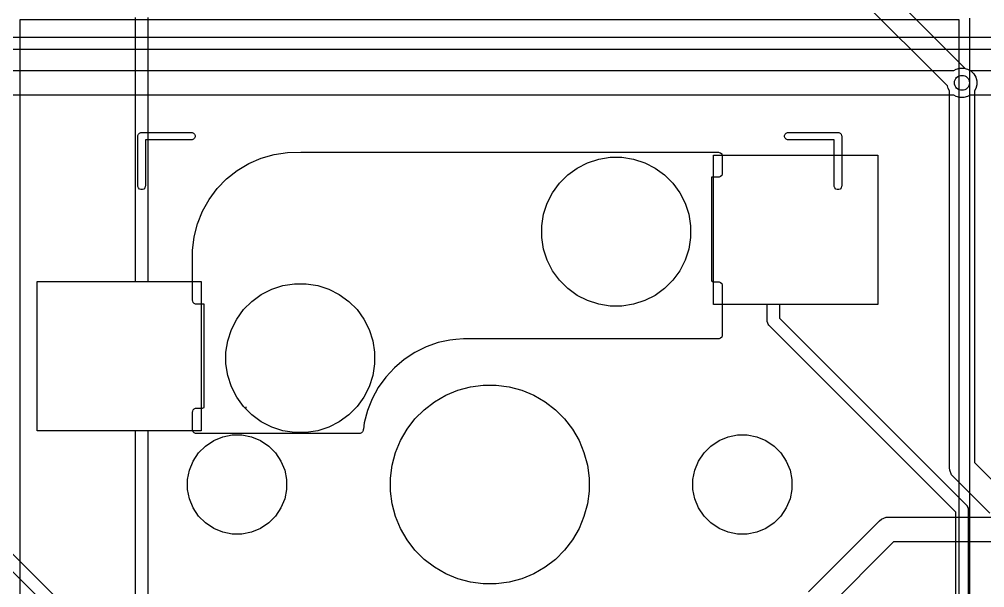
# Model space of a CAD drawing. Header units: millimetres. Extents: x 14 to 286, y -133 to -45.
# Drawn here: x 238.61 to 258.02, y -78.21 to -66.79 of the extents above; entities that cross this region are included whole.
import ezdxf

# ---------------------------------------------------------------- set-up
doc = ezdxf.new("R2010")
doc.units = ezdxf.units.MM
for name, color, linetype, true_color in [('B.Cu', 153, 'CONTINUOUS', 0x4d7fc4), ('B.Mask', 4, 'CONTINUOUS', 0x02ffee), ('B.Paste', 132, 'CONTINUOUS', 0x00c2c2), ('B.Silkscreen', 31, 'CONTINUOUS', 0xe8b2a7), ('F.Cu', 13, 'CONTINUOUS', 0xc83434), ('F.Mask', 201, 'CONTINUOUS', 0xd864ff), ('F.Silkscreen', 41, 'CONTINUOUS', 0xf2eda1), ('User.Drawings', 9, 'CONTINUOUS', 0xc2c2c2)]:
    doc.layers.add(name, color=color, linetype=linetype, true_color=true_color)

msp = doc.modelspace()

# ---------------------------------------------------------------- linework, layer by layer
at = {"layer": 'B.Cu', "linetype": 'CONTINUOUS'}
for p, q in [((254.3131, -64.471546), (257.619429, -67.777875)), ((257.265875, -68.131429), (253.886323, -64.751877)), ((240.94, -71.7333), (240.94, -66.755077)), ((241.19, -66.755077), (241.19, -71.7333)), ((257.619429, -67.777875), (257.671905, -67.791936)), ((257.671905, -67.791936), (257.739728, -67.831094)), ((257.739728, -67.831094), (257.795106, -67.886472)), ((257.795106, -67.886472), (257.834264, -67.954295)), ((257.834264, -67.954295), (257.854533, -68.029942)), ((257.854533, -68.108258), (257.834264, -68.183905)), ((257.854533, -68.029942), (257.854533, -68.108258)), ((257.279936, -68.183905), (257.265875, -68.131429)), ((257.3071, -68.230953), (257.279936, -68.183905)), ((257.3071, -75.804), (257.3071, -68.230953)), ((257.834264, -68.183905), (257.8071, -68.230953)), ((257.8071, -68.230953), (257.8071, -75.700446)), ((252.565, -72.52), (252.565, -69.52)), ((252.565, -69.52), (255.865, -69.52)), ((255.865, -69.52), (255.865, -72.52)), ((240.94, -72.06), (240.94, -71.7333)), ((241.19, -71.7333), (241.19, -72.06)), ((238.965, -75.06), (238.965, -72.06)), ((238.965, -72.06), (240.94, -72.06)), ((241.19, -72.06), (242.265, -72.06)), ((242.265, -72.06), (242.265, -75.06)), ((253.64, -72.52), (252.565, -72.52)), ((253.64, -72.8467), (253.64, -72.52)), ((255.865, -72.52), (253.89, -72.52)), ((253.89, -72.52), (253.89, -72.794923)), ((253.642402, -72.871086), (253.64, -72.8467)), ((253.642402, -72.871087), (253.642402, -72.871086)), ((253.645967, -72.879694), (253.642402, -72.871087)), ((253.661066, -72.916146), (253.645967, -72.879694)), ((253.661071, -72.916151), (253.661066, -72.916146)), ((253.676612, -72.935088), (253.661071, -72.916151)), ((257.434, -76.692476), (253.676612, -72.935088)), ((253.89, -72.794923), (257.647388, -76.552311)), ((240.94, -75.06), (238.965, -75.06)), ((240.94, -90.633223), (240.94, -75.06)), ((242.265, -75.06), (241.19, -75.06)), ((241.19, -75.06), (241.19, -90.685)), ((257.311904, -75.852773), (257.3071, -75.804)), ((257.349233, -75.942893), (257.311904, -75.852773)), ((257.8071, -75.700446), (258.542377, -76.435724)), ((257.349237, -75.942897), (257.349233, -75.942893)), ((257.380323, -75.980777), (257.349237, -75.942897)), ((258.1156, -76.716053), (257.380323, -75.980777)), ((237.5324, -76.597323), (239.460166, -78.525089)), ((257.647388, -76.552311), (257.662933, -76.571253)), ((257.662933, -76.571253), (257.662934, -76.571254)), ((257.662934, -76.571254), (257.665937, -76.578504)), ((257.665937, -76.578504), (257.680018, -76.6125)), ((257.680018, -76.6125), (257.681598, -76.616314)), ((257.681598, -76.616314), (257.684, -76.6407)), ((257.684, -76.6407), (257.684, -78.687622)), ((239.283389, -78.701866), (237.319012, -76.737488)), ((257.434, -78.687622), (257.434, -76.692476))]:
    msp.add_line(p, q, dxfattribs=at)
at = {"layer": 'B.Cu'}
msp.add_circle((257.5571, -68.0691), 0.15, dxfattribs=at)
at = {"layer": 'B.Mask', "linetype": 'CONTINUOUS'}
for p, q in [((249.821252, -69.78104), (250.030975, -69.674181)), ((250.030975, -69.674181), (250.254832, -69.601445)), ((250.254832, -69.601445), (250.487311, -69.564624)), ((250.487311, -69.564624), (250.722689, -69.564624)), ((250.722689, -69.564624), (250.955168, -69.601445)), ((250.955168, -69.601445), (251.179025, -69.674181)), ((251.179025, -69.674181), (251.388748, -69.78104)), ((252.565, -72.52), (252.565, -69.52)), ((252.565, -69.52), (255.865, -69.52)), ((255.865, -69.52), (255.865, -72.52)), ((249.630828, -69.919391), (249.821252, -69.78104)), ((251.388748, -69.78104), (251.579172, -69.919391)), ((249.464391, -70.085828), (249.630828, -69.919391)), ((251.579172, -69.919391), (251.745609, -70.085828)), ((249.32604, -70.276252), (249.464391, -70.085828)), ((251.745609, -70.085828), (251.88396, -70.276252)), ((249.219181, -70.485975), (249.32604, -70.276252)), ((251.88396, -70.276252), (251.990819, -70.485975)), ((249.146445, -70.709832), (249.219181, -70.485975)), ((251.990819, -70.485975), (252.063555, -70.709832)), ((249.109624, -70.942311), (249.146445, -70.709832)), ((252.063555, -70.709832), (252.100376, -70.942311)), ((249.109624, -71.177689), (249.109624, -70.942311)), ((252.100376, -70.942311), (252.100376, -71.177689)), ((249.146445, -71.410168), (249.109624, -71.177689)), ((252.100376, -71.177689), (252.063555, -71.410168)), ((249.219181, -71.634025), (249.146445, -71.410168)), ((252.063555, -71.410168), (251.990819, -71.634025)), ((249.32604, -71.843748), (249.219181, -71.634025)), ((251.990819, -71.634025), (251.88396, -71.843748)), ((249.464391, -72.034172), (249.32604, -71.843748)), ((251.88396, -71.843748), (251.745609, -72.034172)), ((238.965, -75.06), (238.965, -72.06)), ((238.965, -72.06), (242.265, -72.06)), ((242.265, -72.06), (242.265, -75.06)), ((243.680975, -72.214181), (243.904832, -72.141445)), ((243.904832, -72.141445), (244.137311, -72.104624)), ((244.137311, -72.104624), (244.372689, -72.104624)), ((244.372689, -72.104624), (244.605168, -72.141445)), ((244.605168, -72.141445), (244.829025, -72.214181)), ((249.630828, -72.200609), (249.464391, -72.034172)), ((249.821252, -72.33896), (249.630828, -72.200609)), ((251.579172, -72.200609), (251.388748, -72.33896)), ((251.745609, -72.034172), (251.579172, -72.200609)), ((243.280828, -72.459391), (243.471252, -72.32104)), ((243.471252, -72.32104), (243.680975, -72.214181)), ((244.829025, -72.214181), (245.038748, -72.32104)), ((245.038748, -72.32104), (245.229172, -72.459391)), ((250.030975, -72.445819), (249.821252, -72.33896)), ((251.388748, -72.33896), (251.179025, -72.445819)), ((243.114391, -72.625828), (243.280828, -72.459391)), ((245.229172, -72.459391), (245.395609, -72.625828)), ((250.254832, -72.518555), (250.030975, -72.445819)), ((250.487311, -72.555376), (250.254832, -72.518555)), ((250.722689, -72.555376), (250.487311, -72.555376)), ((250.955168, -72.518555), (250.722689, -72.555376)), ((251.179025, -72.445819), (250.955168, -72.518555)), ((255.865, -72.52), (252.565, -72.52)), ((242.97604, -72.816252), (243.114391, -72.625828)), ((245.395609, -72.625828), (245.53396, -72.816252)), ((242.869181, -73.025975), (242.97604, -72.816252)), ((245.53396, -72.816252), (245.640819, -73.025975)), ((242.796445, -73.249832), (242.869181, -73.025975)), ((245.640819, -73.025975), (245.713555, -73.249832)), ((242.759624, -73.482311), (242.796445, -73.249832)), ((245.713555, -73.249832), (245.750376, -73.482311)), ((242.759624, -73.717689), (242.759624, -73.482311)), ((245.750376, -73.482311), (245.750376, -73.717689)), ((242.796445, -73.950168), (242.759624, -73.717689)), ((245.750376, -73.717689), (245.713555, -73.950168)), ((242.869181, -74.174025), (242.796445, -73.950168)), ((245.713555, -73.950168), (245.640819, -74.174025)), ((242.97604, -74.383748), (242.869181, -74.174025)), ((245.640819, -74.174025), (245.53396, -74.383748)), ((247.180423, -74.346255), (247.422121, -74.24614)), ((247.422121, -74.24614), (247.674819, -74.178429)), ((247.674819, -74.178429), (247.934194, -74.144282)), ((247.934194, -74.144282), (248.195806, -74.144282)), ((248.195806, -74.144282), (248.455181, -74.178429)), ((248.455181, -74.178429), (248.707879, -74.24614)), ((248.707879, -74.24614), (248.949577, -74.346255)), ((243.114391, -74.574172), (242.97604, -74.383748)), ((245.53396, -74.383748), (245.395609, -74.574172)), ((246.746308, -74.63632), (246.95386, -74.477061)), ((246.95386, -74.477061), (247.180423, -74.346255)), ((248.949577, -74.346255), (249.17614, -74.477061)), ((249.17614, -74.477061), (249.383692, -74.63632)), ((243.280828, -74.740609), (243.114391, -74.574172)), ((245.395609, -74.574172), (245.229172, -74.740609)), ((246.56132, -74.821308), (246.746308, -74.63632)), ((249.383692, -74.63632), (249.56868, -74.821308)), ((243.471252, -74.87896), (243.280828, -74.740609)), ((243.680975, -74.985819), (243.471252, -74.87896)), ((245.038748, -74.87896), (244.829025, -74.985819)), ((245.229172, -74.740609), (245.038748, -74.87896)), ((246.402061, -75.02886), (246.56132, -74.821308)), ((249.56868, -74.821308), (249.727939, -75.02886)), ((242.265, -75.06), (238.965, -75.06)), ((243.904832, -75.058555), (243.680975, -74.985819)), ((244.137311, -75.095376), (243.904832, -75.058555)), ((244.372689, -75.095376), (244.137311, -75.095376)), ((244.605168, -75.058555), (244.372689, -75.095376)), ((244.829025, -74.985819), (244.605168, -75.058555)), ((246.271255, -75.255423), (246.402061, -75.02886)), ((249.727939, -75.02886), (249.858745, -75.255423)), ((242.350607, -75.36699), (242.513603, -75.258079)), ((242.513603, -75.258079), (242.694715, -75.18306)), ((242.694715, -75.18306), (242.886983, -75.144815)), ((242.886983, -75.144815), (243.083017, -75.144815)), ((243.083017, -75.144815), (243.275285, -75.18306)), ((243.275285, -75.18306), (243.456397, -75.258079)), ((243.456397, -75.258079), (243.619393, -75.36699)), ((246.17114, -75.497121), (246.271255, -75.255423)), ((249.858745, -75.255423), (249.95886, -75.497121)), ((252.510607, -75.36699), (252.673603, -75.258079)), ((252.673603, -75.258079), (252.854715, -75.18306)), ((252.854715, -75.18306), (253.046983, -75.144815)), ((253.046983, -75.144815), (253.243017, -75.144815)), ((253.243017, -75.144815), (253.435285, -75.18306)), ((253.435285, -75.18306), (253.616397, -75.258079)), ((253.616397, -75.258079), (253.779393, -75.36699)), ((242.21199, -75.505607), (242.350607, -75.36699)), ((243.619393, -75.36699), (243.75801, -75.505607)), ((246.103429, -75.749819), (246.17114, -75.497121)), ((249.95886, -75.497121), (250.026571, -75.749819)), ((252.37199, -75.505607), (252.510607, -75.36699)), ((253.779393, -75.36699), (253.91801, -75.505607)), ((242.02806, -75.849715), (242.103079, -75.668603)), ((242.103079, -75.668603), (242.21199, -75.505607)), ((243.75801, -75.505607), (243.866921, -75.668603)), ((243.866921, -75.668603), (243.94194, -75.849715)), ((252.18806, -75.849715), (252.263079, -75.668603)), ((252.263079, -75.668603), (252.37199, -75.505607)), ((253.91801, -75.505607), (254.026921, -75.668603)), ((254.026921, -75.668603), (254.10194, -75.849715)), ((241.989815, -76.041983), (242.02806, -75.849715)), ((243.94194, -75.849715), (243.980185, -76.041983)), ((246.069282, -76.009194), (246.103429, -75.749819)), ((250.026571, -75.749819), (250.060718, -76.009194)), ((252.149815, -76.041983), (252.18806, -75.849715)), ((254.10194, -75.849715), (254.140185, -76.041983)), ((241.989815, -76.238017), (241.989815, -76.041983)), ((243.980185, -76.041983), (243.980185, -76.238017)), ((246.069282, -76.270806), (246.069282, -76.009194)), ((250.060718, -76.009194), (250.060718, -76.270806)), ((252.149815, -76.238017), (252.149815, -76.041983)), ((254.140185, -76.041983), (254.140185, -76.238017)), ((242.02806, -76.430285), (241.989815, -76.238017)), ((243.980185, -76.238017), (243.94194, -76.430285)), ((246.103429, -76.530181), (246.069282, -76.270806)), ((250.060718, -76.270806), (250.026571, -76.530181)), ((252.18806, -76.430285), (252.149815, -76.238017)), ((254.140185, -76.238017), (254.10194, -76.430285)), ((242.103079, -76.611397), (242.02806, -76.430285)), ((243.94194, -76.430285), (243.866921, -76.611397)), ((252.263079, -76.611397), (252.18806, -76.430285)), ((254.10194, -76.430285), (254.026921, -76.611397)), ((242.21199, -76.774393), (242.103079, -76.611397)), ((243.866921, -76.611397), (243.75801, -76.774393)), ((246.17114, -76.782879), (246.103429, -76.530181)), ((250.026571, -76.530181), (249.95886, -76.782879)), ((252.37199, -76.774393), (252.263079, -76.611397)), ((254.026921, -76.611397), (253.91801, -76.774393)), ((242.350607, -76.91301), (242.21199, -76.774393)), ((243.75801, -76.774393), (243.619393, -76.91301)), ((246.271255, -77.024577), (246.17114, -76.782879)), ((249.95886, -76.782879), (249.858745, -77.024577)), ((252.510607, -76.91301), (252.37199, -76.774393)), ((253.91801, -76.774393), (253.779393, -76.91301)), ((242.513603, -77.021921), (242.350607, -76.91301)), ((242.694715, -77.09694), (242.513603, -77.021921)), ((243.456397, -77.021921), (243.275285, -77.09694)), ((243.619393, -76.91301), (243.456397, -77.021921)), ((246.402061, -77.25114), (246.271255, -77.024577)), ((249.858745, -77.024577), (249.727939, -77.25114)), ((252.673603, -77.021921), (252.510607, -76.91301)), ((252.854715, -77.09694), (252.673603, -77.021921)), ((253.616397, -77.021921), (253.435285, -77.09694)), ((253.779393, -76.91301), (253.616397, -77.021921)), ((242.886983, -77.135185), (242.694715, -77.09694)), ((243.083017, -77.135185), (242.886983, -77.135185)), ((243.275285, -77.09694), (243.083017, -77.135185)), ((253.046983, -77.135185), (252.854715, -77.09694)), ((253.243017, -77.135185), (253.046983, -77.135185)), ((253.435285, -77.09694), (253.243017, -77.135185)), ((246.56132, -77.458692), (246.402061, -77.25114)), ((249.727939, -77.25114), (249.56868, -77.458692)), ((246.746308, -77.64368), (246.56132, -77.458692)), ((249.56868, -77.458692), (249.383692, -77.64368)), ((246.95386, -77.802939), (246.746308, -77.64368)), ((247.180423, -77.933745), (246.95386, -77.802939)), ((249.17614, -77.802939), (248.949577, -77.933745)), ((249.383692, -77.64368), (249.17614, -77.802939)), ((247.422121, -78.03386), (247.180423, -77.933745)), ((248.949577, -77.933745), (248.707879, -78.03386)), ((247.674819, -78.101571), (247.422121, -78.03386)), ((247.934194, -78.135718), (247.674819, -78.101571)), ((248.195806, -78.135718), (247.934194, -78.135718)), ((248.455181, -78.101571), (248.195806, -78.135718)), ((248.707879, -78.03386), (248.455181, -78.101571))]:
    msp.add_line(p, q, dxfattribs=at)
at = {"layer": 'B.Paste', "linetype": 'CONTINUOUS'}
for p, q in [((252.565, -72.52), (252.565, -69.52)), ((252.565, -69.52), (255.865, -69.52)), ((255.865, -69.52), (255.865, -72.52)), ((238.965, -75.06), (238.965, -72.06)), ((238.965, -72.06), (242.265, -72.06)), ((242.265, -72.06), (242.265, -75.06)), ((255.865, -72.52), (252.565, -72.52)), ((242.265, -75.06), (238.965, -75.06))]:
    msp.add_line(p, q, dxfattribs=at)
at = {"layer": 'B.Silkscreen', "linetype": 'CONTINUOUS'}
for p, q in [((243.728184, -69.508943), (243.997027, -69.469303)), ((243.997027, -69.469303), (244.263167, -69.46518)), ((244.263167, -69.46518), (244.264999, -69.465)), ((244.264999, -69.465), (252.665, -69.465)), ((252.665, -69.465), (252.679632, -69.466441)), ((252.679632, -69.466441), (252.706668, -69.47764)), ((252.706668, -69.47764), (252.72736, -69.498332)), ((243.217392, -69.691206), (243.466815, -69.583335)), ((243.466815, -69.583335), (243.728184, -69.508943)), ((252.72736, -69.498332), (252.738559, -69.525368)), ((252.738559, -69.525368), (252.74, -69.54)), ((252.74, -69.54), (252.74, -69.89)), ((242.771177, -69.999461), (242.984183, -69.83071)), ((242.984183, -69.83071), (243.217392, -69.691206)), ((242.582021, -70.194571), (242.771177, -69.999461)), ((252.665, -69.965), (252.52, -69.965)), ((252.52, -69.965), (252.52, -72.050462)), ((252.679632, -69.963559), (252.665, -69.965)), ((252.706668, -69.95236), (252.679632, -69.963559)), ((252.72736, -69.931668), (252.706668, -69.95236)), ((252.738559, -69.904632), (252.72736, -69.931668)), ((252.74, -69.89), (252.738559, -69.904632)), ((242.41995, -70.412701), (242.582021, -70.194571)), ((242.287737, -70.65012), (242.41995, -70.412701)), ((242.187645, -70.902765), (242.287737, -70.65012)), ((242.121386, -71.166314), (242.187645, -70.902765)), ((242.090094, -71.436256), (242.121386, -71.166314)), ((242.09, -71.44), (242.090295, -71.437)), ((242.09, -72.44), (242.09, -71.44)), ((242.090295, -71.437), (242.090094, -71.436256)), ((252.52, -72.050462), (252.555096, -72.065)), ((252.555096, -72.065), (252.665, -72.065)), ((252.665, -72.065), (252.679632, -72.066441)), ((252.679632, -72.066441), (252.706668, -72.07764)), ((252.706668, -72.07764), (252.72736, -72.098332)), ((252.72736, -72.098332), (252.738559, -72.125368)), ((252.738559, -72.125368), (252.74, -72.14)), ((252.74, -72.14), (252.74, -73.14)), ((242.091441, -72.454632), (242.09, -72.44)), ((242.10264, -72.481668), (242.091441, -72.454632)), ((242.123332, -72.50236), (242.10264, -72.481668)), ((242.150368, -72.513559), (242.123332, -72.50236)), ((242.165, -72.515), (242.150368, -72.513559)), ((242.32, -72.515), (242.165, -72.515)), ((242.32, -74.594432), (242.32, -72.515)), ((252.738559, -73.154632), (252.72736, -73.181668)), ((252.74, -73.14), (252.738559, -73.154632)), ((247.028778, -73.289227), (246.786765, -73.373904)), ((247.260968, -73.238667), (247.028778, -73.289227)), ((247.379891, -73.226621), (247.260968, -73.238667)), ((247.384241, -73.224969), (247.379891, -73.226621)), ((247.534615, -73.211062), (247.384241, -73.224969)), ((247.662754, -73.214966), (247.534615, -73.211062)), ((247.663233, -73.214826), (247.662754, -73.214966)), ((247.665, -73.215), (247.663233, -73.214826)), ((252.665, -73.215), (247.665, -73.215)), ((252.679632, -73.213559), (252.665, -73.215)), ((252.706668, -73.20236), (252.679632, -73.213559)), ((252.72736, -73.181668), (252.706668, -73.20236)), ((246.556876, -73.487444), (246.342538, -73.628154)), ((246.786765, -73.373904), (246.556876, -73.487444)), ((246.342538, -73.628154), (246.146946, -73.793936)), ((246.146946, -73.793936), (245.973015, -73.982319)), ((245.973015, -73.982319), (245.823338, -74.190495)), ((245.823338, -74.190495), (245.700148, -74.415361)), ((245.700148, -74.415361), (245.60528, -74.653563)), ((242.09, -74.68), (242.091441, -74.665368)), ((242.09, -75.04), (242.09, -74.68)), ((242.091441, -74.665368), (242.10264, -74.638332)), ((242.10264, -74.638332), (242.123332, -74.61764)), ((242.123332, -74.61764), (242.150368, -74.606441)), ((242.150368, -74.606441), (242.165, -74.605)), ((242.165, -74.605), (242.291612, -74.605)), ((242.291612, -74.605), (242.316227, -74.594804)), ((242.316227, -74.594804), (242.32, -74.594432)), ((243.16206, -74.584848), (243.161723, -74.59)), ((243.161723, -74.59), (243.172172, -74.59)), ((243.172172, -74.59), (243.16206, -74.584848)), ((245.60528, -74.653563), (245.540149, -74.901551)), ((245.540149, -74.901551), (245.523003, -75.028598)), ((242.091441, -75.054632), (242.09, -75.04)), ((242.10264, -75.081668), (242.091441, -75.054632)), ((242.123332, -75.10236), (242.10264, -75.081668)), ((242.150368, -75.113559), (242.123332, -75.10236)), ((242.165, -75.115), (242.150368, -75.113559)), ((245.459632, -75.113559), (245.445, -75.115)), ((245.486668, -75.10236), (245.459632, -75.113559)), ((245.50736, -75.081668), (245.486668, -75.10236)), ((245.518559, -75.054632), (245.50736, -75.081668)), ((245.523003, -75.028598), (245.518559, -75.037825)), ((245.518559, -75.037825), (245.518559, -75.054632)), ((245.445, -75.115), (242.165, -75.115))]:
    msp.add_line(p, q, dxfattribs=at)
at = {"layer": 'F.Cu', "linetype": 'CONTINUOUS'}
for p, q in [((228.2279, -67.1515), (259.948722, -67.1515)), ((259.948722, -67.4015), (228.279677, -67.4015)), ((235.8208, -67.8191), (257.395246, -67.8191)), ((257.395246, -67.8191), (257.442295, -67.791936)), ((257.442295, -67.791936), (257.517942, -67.771667)), ((257.517942, -67.771667), (257.596258, -67.771667)), ((257.596258, -67.771667), (257.671905, -67.791936)), ((257.671905, -67.791936), (257.718954, -67.8191)), ((257.718954, -67.8191), (268.965546, -67.8191)), ((257.395246, -68.3191), (235.924354, -68.3191)), ((257.442295, -68.346264), (257.395246, -68.3191)), ((257.718954, -68.3191), (257.671905, -68.346264)), ((269.0691, -68.3191), (257.718954, -68.3191)), ((257.517942, -68.366533), (257.442295, -68.346264)), ((257.596258, -68.366533), (257.517942, -68.366533)), ((257.671905, -68.346264), (257.596258, -68.366533)), ((255.903424, -76.866923), (255.941308, -76.835832)), ((255.941308, -76.835832), (256.031428, -76.798503)), ((256.031428, -76.798503), (256.031437, -76.798503)), ((256.031437, -76.798503), (256.0802, -76.7937)), ((256.0802, -76.7937), (258.203746, -76.7937)), ((254.47437, -78.295975), (255.903424, -76.866923)), ((256.183753, -77.2937), (254.827924, -78.649529)), ((258.203746, -77.2937), (256.183753, -77.2937))]:
    msp.add_line(p, q, dxfattribs=at)
at = {"layer": 'F.Cu'}
msp.add_circle((257.5571, -68.0691), 0.15, dxfattribs=at)
at = {"layer": 'F.Mask', "linetype": 'CONTINUOUS'}
for p, q in [((249.821252, -69.78104), (250.030975, -69.674181)), ((250.030975, -69.674181), (250.254832, -69.601445)), ((250.254832, -69.601445), (250.487311, -69.564624)), ((250.487311, -69.564624), (250.722689, -69.564624)), ((250.722689, -69.564624), (250.955168, -69.601445)), ((250.955168, -69.601445), (251.179025, -69.674181)), ((251.179025, -69.674181), (251.388748, -69.78104)), ((249.630828, -69.919391), (249.821252, -69.78104)), ((251.388748, -69.78104), (251.579172, -69.919391)), ((249.464391, -70.085828), (249.630828, -69.919391)), ((251.579172, -69.919391), (251.745609, -70.085828)), ((249.32604, -70.276252), (249.464391, -70.085828)), ((251.745609, -70.085828), (251.88396, -70.276252)), ((249.219181, -70.485975), (249.32604, -70.276252)), ((251.88396, -70.276252), (251.990819, -70.485975)), ((249.146445, -70.709832), (249.219181, -70.485975)), ((251.990819, -70.485975), (252.063555, -70.709832)), ((249.109624, -70.942311), (249.146445, -70.709832)), ((252.063555, -70.709832), (252.100376, -70.942311)), ((249.109624, -71.177689), (249.109624, -70.942311)), ((252.100376, -70.942311), (252.100376, -71.177689)), ((249.146445, -71.410168), (249.109624, -71.177689)), ((252.100376, -71.177689), (252.063555, -71.410168)), ((249.219181, -71.634025), (249.146445, -71.410168)), ((252.063555, -71.410168), (251.990819, -71.634025)), ((249.32604, -71.843748), (249.219181, -71.634025)), ((251.990819, -71.634025), (251.88396, -71.843748)), ((249.464391, -72.034172), (249.32604, -71.843748)), ((251.88396, -71.843748), (251.745609, -72.034172)), ((243.680975, -72.214181), (243.904832, -72.141445)), ((243.904832, -72.141445), (244.137311, -72.104624)), ((244.137311, -72.104624), (244.372689, -72.104624)), ((244.372689, -72.104624), (244.605168, -72.141445)), ((244.605168, -72.141445), (244.829025, -72.214181)), ((249.630828, -72.200609), (249.464391, -72.034172)), ((249.821252, -72.33896), (249.630828, -72.200609)), ((251.579172, -72.200609), (251.388748, -72.33896)), ((251.745609, -72.034172), (251.579172, -72.200609)), ((243.280828, -72.459391), (243.471252, -72.32104)), ((243.471252, -72.32104), (243.680975, -72.214181)), ((244.829025, -72.214181), (245.038748, -72.32104)), ((245.038748, -72.32104), (245.229172, -72.459391)), ((250.030975, -72.445819), (249.821252, -72.33896)), ((251.388748, -72.33896), (251.179025, -72.445819)), ((243.114391, -72.625828), (243.280828, -72.459391)), ((245.229172, -72.459391), (245.395609, -72.625828)), ((250.254832, -72.518555), (250.030975, -72.445819)), ((250.487311, -72.555376), (250.254832, -72.518555)), ((250.722689, -72.555376), (250.487311, -72.555376)), ((250.955168, -72.518555), (250.722689, -72.555376)), ((251.179025, -72.445819), (250.955168, -72.518555)), ((242.97604, -72.816252), (243.114391, -72.625828)), ((245.395609, -72.625828), (245.53396, -72.816252)), ((242.869181, -73.025975), (242.97604, -72.816252)), ((245.53396, -72.816252), (245.640819, -73.025975)), ((242.796445, -73.249832), (242.869181, -73.025975)), ((245.640819, -73.025975), (245.713555, -73.249832)), ((242.759624, -73.482311), (242.796445, -73.249832)), ((245.713555, -73.249832), (245.750376, -73.482311)), ((242.759624, -73.717689), (242.759624, -73.482311)), ((245.750376, -73.482311), (245.750376, -73.717689)), ((242.796445, -73.950168), (242.759624, -73.717689)), ((245.750376, -73.717689), (245.713555, -73.950168)), ((242.869181, -74.174025), (242.796445, -73.950168)), ((245.713555, -73.950168), (245.640819, -74.174025)), ((242.97604, -74.383748), (242.869181, -74.174025)), ((245.640819, -74.174025), (245.53396, -74.383748)), ((247.180423, -74.346255), (247.422121, -74.24614)), ((247.422121, -74.24614), (247.674819, -74.178429)), ((247.674819, -74.178429), (247.934194, -74.144282)), ((247.934194, -74.144282), (248.195806, -74.144282)), ((248.195806, -74.144282), (248.455181, -74.178429)), ((248.455181, -74.178429), (248.707879, -74.24614)), ((248.707879, -74.24614), (248.949577, -74.346255)), ((243.114391, -74.574172), (242.97604, -74.383748)), ((245.53396, -74.383748), (245.395609, -74.574172)), ((246.746308, -74.63632), (246.95386, -74.477061)), ((246.95386, -74.477061), (247.180423, -74.346255)), ((248.949577, -74.346255), (249.17614, -74.477061)), ((249.17614, -74.477061), (249.383692, -74.63632)), ((243.280828, -74.740609), (243.114391, -74.574172)), ((245.395609, -74.574172), (245.229172, -74.740609)), ((246.56132, -74.821308), (246.746308, -74.63632)), ((249.383692, -74.63632), (249.56868, -74.821308)), ((243.471252, -74.87896), (243.280828, -74.740609)), ((243.680975, -74.985819), (243.471252, -74.87896)), ((245.038748, -74.87896), (244.829025, -74.985819)), ((245.229172, -74.740609), (245.038748, -74.87896)), ((246.402061, -75.02886), (246.56132, -74.821308)), ((249.56868, -74.821308), (249.727939, -75.02886)), ((243.904832, -75.058555), (243.680975, -74.985819)), ((244.137311, -75.095376), (243.904832, -75.058555)), ((244.372689, -75.095376), (244.137311, -75.095376)), ((244.605168, -75.058555), (244.372689, -75.095376)), ((244.829025, -74.985819), (244.605168, -75.058555)), ((246.271255, -75.255423), (246.402061, -75.02886)), ((249.727939, -75.02886), (249.858745, -75.255423)), ((242.350607, -75.36699), (242.513603, -75.258079)), ((242.513603, -75.258079), (242.694715, -75.18306)), ((242.694715, -75.18306), (242.886983, -75.144815)), ((242.886983, -75.144815), (243.083017, -75.144815)), ((243.083017, -75.144815), (243.275285, -75.18306)), ((243.275285, -75.18306), (243.456397, -75.258079)), ((243.456397, -75.258079), (243.619393, -75.36699)), ((246.17114, -75.497121), (246.271255, -75.255423)), ((249.858745, -75.255423), (249.95886, -75.497121)), ((252.510607, -75.36699), (252.673603, -75.258079)), ((252.673603, -75.258079), (252.854715, -75.18306)), ((252.854715, -75.18306), (253.046983, -75.144815)), ((253.046983, -75.144815), (253.243017, -75.144815)), ((253.243017, -75.144815), (253.435285, -75.18306)), ((253.435285, -75.18306), (253.616397, -75.258079)), ((253.616397, -75.258079), (253.779393, -75.36699)), ((242.21199, -75.505607), (242.350607, -75.36699)), ((243.619393, -75.36699), (243.75801, -75.505607)), ((246.103429, -75.749819), (246.17114, -75.497121)), ((249.95886, -75.497121), (250.026571, -75.749819)), ((252.37199, -75.505607), (252.510607, -75.36699)), ((253.779393, -75.36699), (253.91801, -75.505607)), ((242.02806, -75.849715), (242.103079, -75.668603)), ((242.103079, -75.668603), (242.21199, -75.505607)), ((243.75801, -75.505607), (243.866921, -75.668603)), ((243.866921, -75.668603), (243.94194, -75.849715)), ((252.18806, -75.849715), (252.263079, -75.668603)), ((252.263079, -75.668603), (252.37199, -75.505607)), ((253.91801, -75.505607), (254.026921, -75.668603)), ((254.026921, -75.668603), (254.10194, -75.849715)), ((241.989815, -76.041983), (242.02806, -75.849715)), ((243.94194, -75.849715), (243.980185, -76.041983)), ((246.069282, -76.009194), (246.103429, -75.749819)), ((250.026571, -75.749819), (250.060718, -76.009194)), ((252.149815, -76.041983), (252.18806, -75.849715)), ((254.10194, -75.849715), (254.140185, -76.041983)), ((241.989815, -76.238017), (241.989815, -76.041983)), ((243.980185, -76.041983), (243.980185, -76.238017)), ((246.069282, -76.270806), (246.069282, -76.009194)), ((250.060718, -76.009194), (250.060718, -76.270806)), ((252.149815, -76.238017), (252.149815, -76.041983)), ((254.140185, -76.041983), (254.140185, -76.238017)), ((242.02806, -76.430285), (241.989815, -76.238017)), ((243.980185, -76.238017), (243.94194, -76.430285)), ((246.103429, -76.530181), (246.069282, -76.270806)), ((250.060718, -76.270806), (250.026571, -76.530181)), ((252.18806, -76.430285), (252.149815, -76.238017)), ((254.140185, -76.238017), (254.10194, -76.430285)), ((242.103079, -76.611397), (242.02806, -76.430285)), ((243.94194, -76.430285), (243.866921, -76.611397)), ((252.263079, -76.611397), (252.18806, -76.430285)), ((254.10194, -76.430285), (254.026921, -76.611397)), ((242.21199, -76.774393), (242.103079, -76.611397)), ((243.866921, -76.611397), (243.75801, -76.774393)), ((246.17114, -76.782879), (246.103429, -76.530181)), ((250.026571, -76.530181), (249.95886, -76.782879)), ((252.37199, -76.774393), (252.263079, -76.611397)), ((254.026921, -76.611397), (253.91801, -76.774393)), ((242.350607, -76.91301), (242.21199, -76.774393)), ((243.75801, -76.774393), (243.619393, -76.91301)), ((246.271255, -77.024577), (246.17114, -76.782879)), ((249.95886, -76.782879), (249.858745, -77.024577)), ((252.510607, -76.91301), (252.37199, -76.774393)), ((253.91801, -76.774393), (253.779393, -76.91301)), ((242.513603, -77.021921), (242.350607, -76.91301)), ((242.694715, -77.09694), (242.513603, -77.021921)), ((243.456397, -77.021921), (243.275285, -77.09694)), ((243.619393, -76.91301), (243.456397, -77.021921)), ((246.402061, -77.25114), (246.271255, -77.024577)), ((249.858745, -77.024577), (249.727939, -77.25114)), ((252.673603, -77.021921), (252.510607, -76.91301)), ((252.854715, -77.09694), (252.673603, -77.021921)), ((253.616397, -77.021921), (253.435285, -77.09694)), ((253.779393, -76.91301), (253.616397, -77.021921)), ((242.886983, -77.135185), (242.694715, -77.09694)), ((243.083017, -77.135185), (242.886983, -77.135185)), ((243.275285, -77.09694), (243.083017, -77.135185)), ((253.046983, -77.135185), (252.854715, -77.09694)), ((253.243017, -77.135185), (253.046983, -77.135185)), ((253.435285, -77.09694), (253.243017, -77.135185)), ((246.56132, -77.458692), (246.402061, -77.25114)), ((249.727939, -77.25114), (249.56868, -77.458692)), ((246.746308, -77.64368), (246.56132, -77.458692)), ((249.56868, -77.458692), (249.383692, -77.64368)), ((246.95386, -77.802939), (246.746308, -77.64368)), ((247.180423, -77.933745), (246.95386, -77.802939)), ((249.17614, -77.802939), (248.949577, -77.933745)), ((249.383692, -77.64368), (249.17614, -77.802939)), ((247.422121, -78.03386), (247.180423, -77.933745)), ((248.949577, -77.933745), (248.707879, -78.03386)), ((247.674819, -78.101571), (247.422121, -78.03386)), ((247.934194, -78.135718), (247.674819, -78.101571)), ((248.195806, -78.135718), (247.934194, -78.135718)), ((248.455181, -78.101571), (248.195806, -78.135718)), ((248.707879, -78.03386), (248.455181, -78.101571))]:
    msp.add_line(p, q, dxfattribs=at)
at = {"layer": 'F.Silkscreen', "linetype": 'CONTINUOUS'}
for p, q in [((247.180423, -74.346255), (247.422121, -74.24614)), ((247.422121, -74.24614), (247.674819, -74.178429)), ((247.674819, -74.178429), (247.934194, -74.144282)), ((247.934194, -74.144282), (248.195806, -74.144282)), ((248.195806, -74.144282), (248.455181, -74.178429)), ((248.455181, -74.178429), (248.707879, -74.24614)), ((248.707879, -74.24614), (248.949577, -74.346255)), ((246.746308, -74.63632), (246.95386, -74.477061)), ((246.95386, -74.477061), (247.180423, -74.346255)), ((248.949577, -74.346255), (249.17614, -74.477061)), ((249.17614, -74.477061), (249.383692, -74.63632)), ((246.56132, -74.821308), (246.746308, -74.63632)), ((249.383692, -74.63632), (249.56868, -74.821308)), ((246.402061, -75.02886), (246.56132, -74.821308)), ((249.56868, -74.821308), (249.727939, -75.02886)), ((246.271255, -75.255423), (246.402061, -75.02886)), ((249.727939, -75.02886), (249.858745, -75.255423)), ((242.350607, -75.36699), (242.513603, -75.258079)), ((242.513603, -75.258079), (242.694715, -75.18306)), ((242.694715, -75.18306), (242.886983, -75.144815)), ((242.886983, -75.144815), (243.083017, -75.144815)), ((243.083017, -75.144815), (243.275285, -75.18306)), ((243.275285, -75.18306), (243.456397, -75.258079)), ((243.456397, -75.258079), (243.619393, -75.36699)), ((246.17114, -75.497121), (246.271255, -75.255423)), ((249.858745, -75.255423), (249.95886, -75.497121)), ((252.510607, -75.36699), (252.673603, -75.258079)), ((252.673603, -75.258079), (252.854715, -75.18306)), ((252.854715, -75.18306), (253.046983, -75.144815)), ((253.046983, -75.144815), (253.243017, -75.144815)), ((253.243017, -75.144815), (253.435285, -75.18306)), ((253.435285, -75.18306), (253.616397, -75.258079)), ((253.616397, -75.258079), (253.779393, -75.36699)), ((242.21199, -75.505607), (242.350607, -75.36699)), ((243.619393, -75.36699), (243.75801, -75.505607)), ((246.103429, -75.749819), (246.17114, -75.497121)), ((249.95886, -75.497121), (250.026571, -75.749819)), ((252.37199, -75.505607), (252.510607, -75.36699)), ((253.779393, -75.36699), (253.91801, -75.505607)), ((242.02806, -75.849715), (242.103079, -75.668603)), ((242.103079, -75.668603), (242.21199, -75.505607)), ((243.75801, -75.505607), (243.866921, -75.668603)), ((243.866921, -75.668603), (243.94194, -75.849715)), ((252.18806, -75.849715), (252.263079, -75.668603)), ((252.263079, -75.668603), (252.37199, -75.505607)), ((253.91801, -75.505607), (254.026921, -75.668603)), ((254.026921, -75.668603), (254.10194, -75.849715)), ((241.989815, -76.041983), (242.02806, -75.849715)), ((243.94194, -75.849715), (243.980185, -76.041983)), ((246.069282, -76.009194), (246.103429, -75.749819)), ((250.026571, -75.749819), (250.060718, -76.009194)), ((252.149815, -76.041983), (252.18806, -75.849715)), ((254.10194, -75.849715), (254.140185, -76.041983)), ((241.989815, -76.238017), (241.989815, -76.041983)), ((243.980185, -76.041983), (243.980185, -76.238017)), ((246.069282, -76.270806), (246.069282, -76.009194)), ((250.060718, -76.009194), (250.060718, -76.270806)), ((252.149815, -76.238017), (252.149815, -76.041983)), ((254.140185, -76.041983), (254.140185, -76.238017)), ((242.02806, -76.430285), (241.989815, -76.238017)), ((243.980185, -76.238017), (243.94194, -76.430285)), ((246.103429, -76.530181), (246.069282, -76.270806)), ((250.060718, -76.270806), (250.026571, -76.530181)), ((252.18806, -76.430285), (252.149815, -76.238017)), ((254.140185, -76.238017), (254.10194, -76.430285)), ((242.103079, -76.611397), (242.02806, -76.430285)), ((243.94194, -76.430285), (243.866921, -76.611397)), ((252.263079, -76.611397), (252.18806, -76.430285)), ((254.10194, -76.430285), (254.026921, -76.611397)), ((242.21199, -76.774393), (242.103079, -76.611397)), ((243.866921, -76.611397), (243.75801, -76.774393)), ((246.17114, -76.782879), (246.103429, -76.530181)), ((250.026571, -76.530181), (249.95886, -76.782879)), ((252.37199, -76.774393), (252.263079, -76.611397)), ((254.026921, -76.611397), (253.91801, -76.774393)), ((242.350607, -76.91301), (242.21199, -76.774393)), ((243.75801, -76.774393), (243.619393, -76.91301)), ((246.271255, -77.024577), (246.17114, -76.782879)), ((249.95886, -76.782879), (249.858745, -77.024577)), ((252.510607, -76.91301), (252.37199, -76.774393)), ((253.91801, -76.774393), (253.779393, -76.91301)), ((242.513603, -77.021921), (242.350607, -76.91301)), ((242.694715, -77.09694), (242.513603, -77.021921)), ((243.456397, -77.021921), (243.275285, -77.09694)), ((243.619393, -76.91301), (243.456397, -77.021921)), ((246.402061, -77.25114), (246.271255, -77.024577)), ((249.858745, -77.024577), (249.727939, -77.25114)), ((252.673603, -77.021921), (252.510607, -76.91301)), ((252.854715, -77.09694), (252.673603, -77.021921)), ((253.616397, -77.021921), (253.435285, -77.09694)), ((253.779393, -76.91301), (253.616397, -77.021921)), ((242.886983, -77.135185), (242.694715, -77.09694)), ((243.083017, -77.135185), (242.886983, -77.135185)), ((243.275285, -77.09694), (243.083017, -77.135185)), ((253.046983, -77.135185), (252.854715, -77.09694)), ((253.243017, -77.135185), (253.046983, -77.135185)), ((253.435285, -77.09694), (253.243017, -77.135185)), ((246.56132, -77.458692), (246.402061, -77.25114)), ((249.727939, -77.25114), (249.56868, -77.458692)), ((246.746308, -77.64368), (246.56132, -77.458692)), ((249.56868, -77.458692), (249.383692, -77.64368)), ((246.95386, -77.802939), (246.746308, -77.64368)), ((247.180423, -77.933745), (246.95386, -77.802939)), ((249.17614, -77.802939), (248.949577, -77.933745)), ((249.383692, -77.64368), (249.17614, -77.802939)), ((247.422121, -78.03386), (247.180423, -77.933745)), ((248.949577, -77.933745), (248.707879, -78.03386)), ((247.674819, -78.101571), (247.422121, -78.03386)), ((247.934194, -78.135718), (247.674819, -78.101571)), ((248.195806, -78.135718), (247.934194, -78.135718)), ((248.455181, -78.101571), (248.195806, -78.135718)), ((248.707879, -78.03386), (248.455181, -78.101571))]:
    msp.add_line(p, q, dxfattribs=at)
at = {"layer": 'User.Drawings', "linetype": 'CONTINUOUS'}
for p, q in [((238.615, -66.8049), (238.615, -85.530009)), ((257.501716, -66.8049), (238.615, -66.8049)), ((257.501716, -85.530009), (257.501716, -66.8049)), ((257.71, -66.77), (257.71, -85.530009)), ((241.00264, -69.098332), (241.023332, -69.07764)), ((241.023332, -69.07764), (241.050368, -69.066441)), ((241.050368, -69.066441), (241.065, -69.065)), ((241.065, -69.065), (242.065, -69.065)), ((242.065, -69.065), (242.079632, -69.066441)), ((242.079632, -69.066441), (242.106668, -69.07764)), ((242.106668, -69.07764), (242.12736, -69.098332)), ((254.00264, -69.098332), (254.023332, -69.07764)), ((254.023332, -69.07764), (254.050368, -69.066441)), ((254.050368, -69.066441), (254.065, -69.065)), ((254.065, -69.065), (255.065, -69.065)), ((255.065, -69.065), (255.079632, -69.066441)), ((255.079632, -69.066441), (255.106668, -69.07764)), ((255.106668, -69.07764), (255.12736, -69.098332)), ((240.99, -69.14), (240.991441, -69.125368)), ((240.99, -70.14), (240.99, -69.14)), ((240.991441, -69.125368), (241.00264, -69.098332)), ((242.065, -69.215), (241.14, -69.215)), ((241.14, -69.215), (241.14, -70.14)), ((242.079632, -69.213559), (242.065, -69.215)), ((242.106668, -69.20236), (242.079632, -69.213559)), ((242.12736, -69.181668), (242.106668, -69.20236)), ((242.12736, -69.098332), (242.138559, -69.125368)), ((242.138559, -69.154632), (242.12736, -69.181668)), ((242.138559, -69.125368), (242.138559, -69.154632)), ((253.991441, -69.125368), (254.00264, -69.098332)), ((253.991441, -69.154632), (253.991441, -69.125368)), ((254.00264, -69.181668), (253.991441, -69.154632)), ((254.023332, -69.20236), (254.00264, -69.181668)), ((254.050368, -69.213559), (254.023332, -69.20236)), ((254.065, -69.215), (254.050368, -69.213559)), ((254.99, -69.215), (254.065, -69.215)), ((254.99, -70.14), (254.99, -69.215)), ((255.12736, -69.098332), (255.138559, -69.125368)), ((255.138559, -69.125368), (255.14, -69.14)), ((255.14, -69.14), (255.14, -70.14)), ((240.991441, -70.154632), (240.99, -70.14)), ((241.00264, -70.181668), (240.991441, -70.154632)), ((241.023332, -70.20236), (241.00264, -70.181668)), ((241.050368, -70.213559), (241.023332, -70.20236)), ((241.079632, -70.213559), (241.050368, -70.213559)), ((241.106668, -70.20236), (241.079632, -70.213559)), ((241.12736, -70.181668), (241.106668, -70.20236)), ((241.138559, -70.154632), (241.12736, -70.181668)), ((241.14, -70.14), (241.138559, -70.154632)), ((254.991441, -70.154632), (254.99, -70.14)), ((255.00264, -70.181668), (254.991441, -70.154632)), ((255.023332, -70.20236), (255.00264, -70.181668)), ((255.050368, -70.213559), (255.023332, -70.20236)), ((255.079632, -70.213559), (255.050368, -70.213559)), ((255.106668, -70.20236), (255.079632, -70.213559)), ((255.12736, -70.181668), (255.106668, -70.20236)), ((255.138559, -70.154632), (255.12736, -70.181668)), ((255.14, -70.14), (255.138559, -70.154632))]:
    msp.add_line(p, q, dxfattribs=at)

doc.saveas('drawing.dxf')
